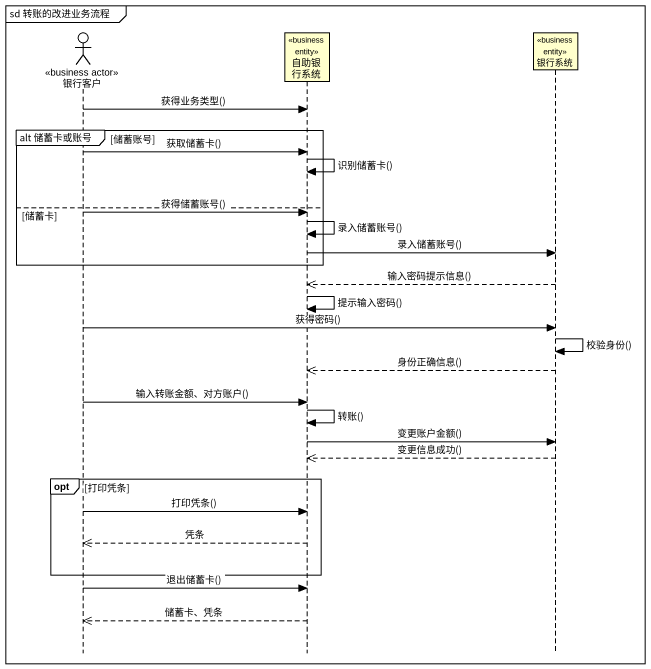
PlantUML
@startuml
mainframe sd 转账的改进业务流程
hide footbox
actor 银行客户 <<business actor>>
participant 自助银行系统 <<business entity>>
participant 银行系统 <<business entity>>

银行客户 -> 自助银行系统 : 获得业务类型()
group alt 储蓄卡或账号 [储蓄账号]
  银行客户 -> 自助银行系统 : 获取储蓄卡()
  自助银行系统 -> 自助银行系统 : 识别储蓄卡()
else 储蓄卡
  银行客户 -> 自助银行系统 : 获得储蓄账号()
  自助银行系统 -> 自助银行系统 : 录入储蓄账号()
  自助银行系统 -> 银行系统 : 录入储蓄账号()
end
银行系统 -->> 自助银行系统 : 输入密码提示信息()
自助银行系统 -> 自助银行系统 : 提示输入密码()
银行客户 -> 银行系统 : 获得密码()
银行系统 -> 银行系统 : 校验身份()
银行系统 -->> 自助银行系统 : 身份正确信息()
银行客户 -> 自助银行系统 : 输入转账金额、对方账户()
自助银行系统 -> 自助银行系统 : 转账()
自助银行系统 -> 银行系统 : 变更账户金额()
银行系统 -->> 自助银行系统 : 变更信息成功()
opt 打印凭条
  银行客户 -> 自助银行系统 : 打印凭条()
  自助银行系统 -->> 银行客户 : 凭条
end
银行客户 -> 自助银行系统 : 退出储蓄卡()
自助银行系统 -->> 银行客户 : 储蓄卡、凭条
@enduml
